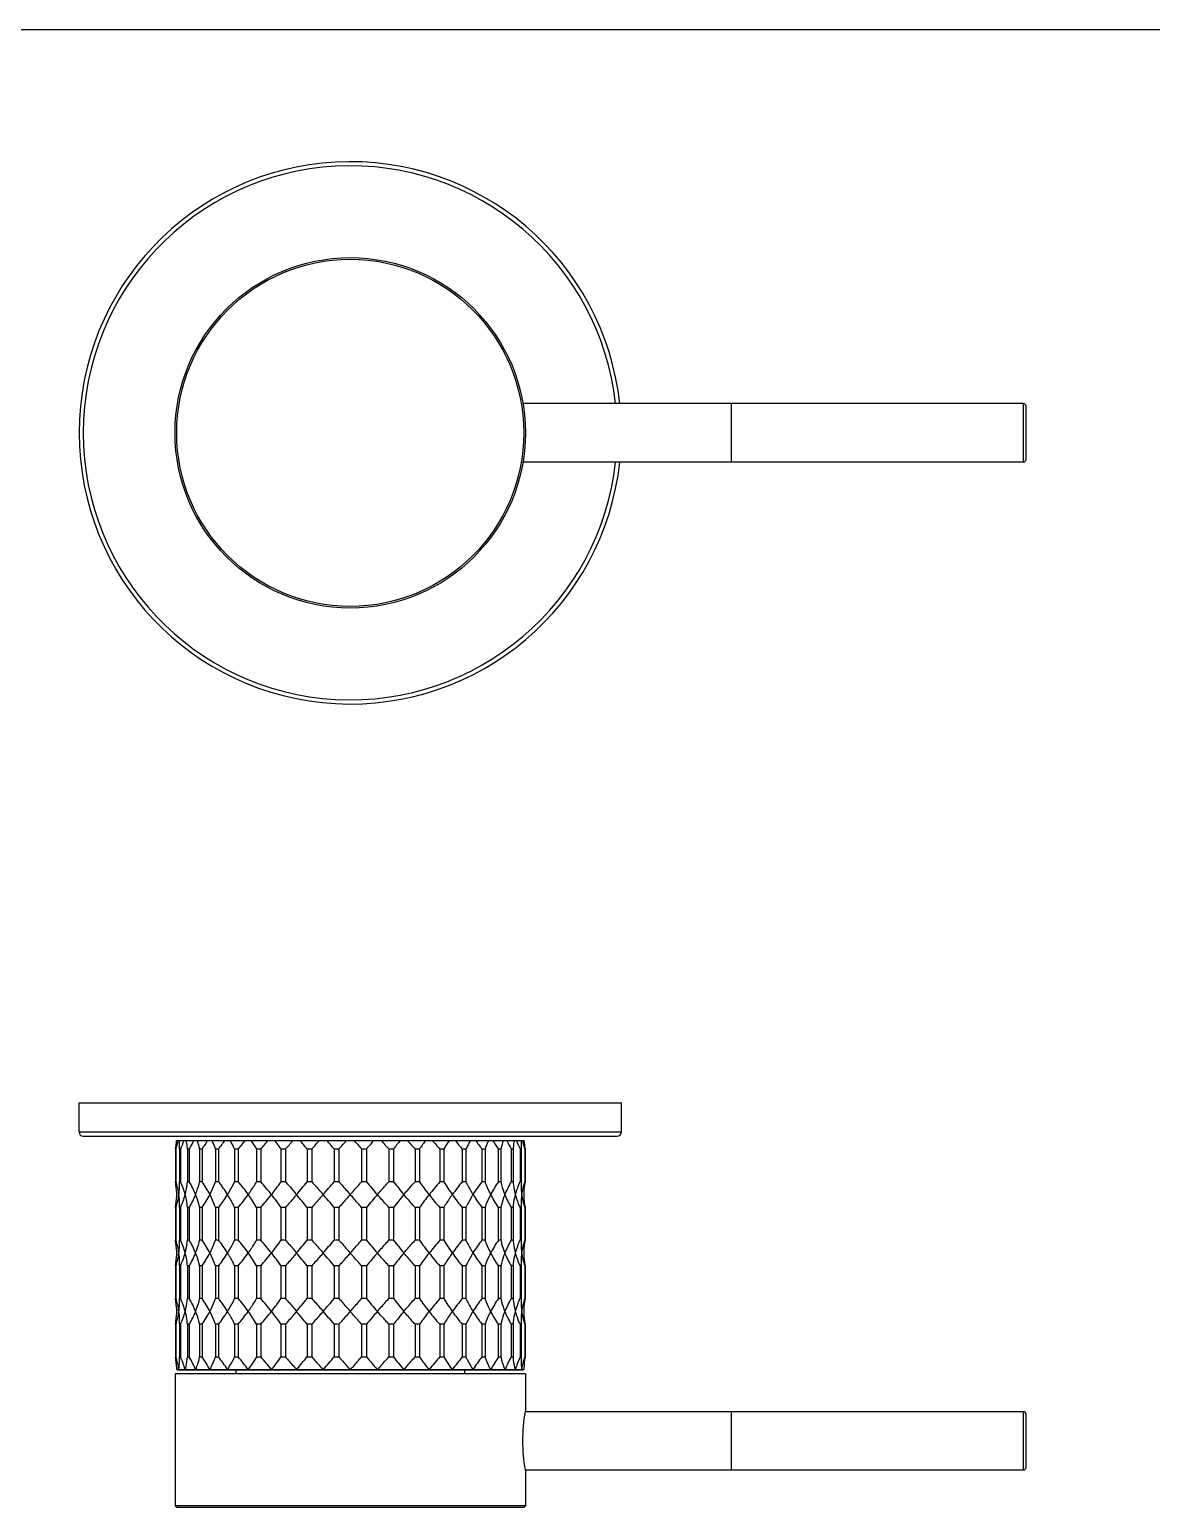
# Model space of a CAD drawing. Header units: millimetres. Extents: x 0 to 594, y 0 to 420.
# Drawn here: x 245.4 to 379.8, y 242.9 to 420 of the extents above; entities that cross this region are included whole.
import ezdxf

# ---------------------------------------------------------------- set-up
doc = ezdxf.new("R2010")
doc.units = ezdxf.units.MM
doc.header["$LTSCALE"] = 32.67
doc.layers.get('0').update_dxf_attribs({"linetype": 'CONTINUOUS'})
doc.layers.add('00_COMPONENTI', color=7, linetype='CONTINUOUS')

msp = doc.modelspace()

# ---------------------------------------------------------------- linework, layer by layer
at = {"color": 7, "linetype": 'Continuous'}
msp.add_line((0, 420), (594, 420), dxfattribs=at)
at = {"layer": '00_COMPONENTI', "color": 7, "linetype": 'Continuous'}
for p, q in [((364.49, 375.16), (304.5, 375.16)), ((364.79, 368.46), (364.79, 374.86)), ((364.49, 368.16), (304.5, 368.16)), ((251.29, 287.86), (251.29, 291.36)), ((251.29, 291.36), (316.29, 291.36)), ((316.29, 287.86), (316.29, 291.36)), ((251.79, 287.36), (315.79, 287.36)), ((262.84, 285.82), (262.84, 281.89)), ((262.88, 285.82), (262.84, 285.82)), ((262.88, 285.82), (262.88, 281.89)), ((262.98, 286.86), (304.61, 286.86)), ((263.31, 285.82), (263.31, 281.89)), ((263.44, 285.82), (263.31, 285.82)), ((263.44, 285.82), (263.44, 281.89)), ((264.28, 285.82), (264.28, 281.89)), ((264.5, 285.82), (264.28, 285.82)), ((264.5, 285.82), (264.5, 281.89)), ((265.74, 285.82), (265.74, 281.89)), ((266.04, 285.82), (265.74, 285.82)), ((266.04, 285.82), (266.04, 281.89)), ((267.64, 285.82), (267.64, 281.89)), ((268.01, 285.82), (267.64, 285.82)), ((268.01, 285.82), (268.01, 281.89)), ((269.93, 285.82), (269.93, 281.89)), ((270.37, 285.82), (269.93, 285.82)), ((270.37, 285.82), (270.37, 281.89)), ((272.57, 285.82), (272.57, 281.89)), ((273.07, 285.82), (272.57, 285.82)), ((273.07, 285.82), (273.07, 281.89)), ((275.49, 285.82), (275.49, 281.89)), ((276.02, 285.82), (275.49, 285.82)), ((276.02, 285.82), (276.02, 281.89)), ((278.61, 285.82), (278.61, 281.89)), ((279.17, 285.82), (278.61, 285.82)), ((279.17, 285.82), (279.17, 281.89)), ((281.86, 285.82), (281.86, 281.89)), ((282.43, 285.82), (281.86, 285.82)), ((282.43, 285.82), (282.43, 281.89)), ((285.73, 285.82), (285.15, 285.82)), ((285.15, 285.82), (285.15, 281.89)), ((285.73, 285.82), (285.73, 281.89)), ((288.98, 285.82), (288.41, 285.82)), ((288.41, 285.82), (288.41, 281.89)), ((288.98, 285.82), (288.98, 281.89)), ((292.09, 285.82), (291.56, 285.82)), ((291.56, 285.82), (291.56, 281.89)), ((292.09, 285.82), (292.09, 281.89)), ((295.01, 285.82), (294.52, 285.82)), ((294.52, 285.82), (294.52, 281.89)), ((295.01, 285.82), (295.01, 281.89)), ((297.65, 285.82), (297.21, 285.82)), ((297.21, 285.82), (297.21, 281.89)), ((297.65, 285.82), (297.65, 281.89)), ((299.95, 285.82), (299.57, 285.82)), ((299.57, 285.82), (299.57, 281.89)), ((299.95, 285.82), (299.95, 281.89)), ((301.85, 285.82), (301.54, 285.82)), ((301.54, 285.82), (301.54, 281.89)), ((301.85, 285.82), (301.85, 281.89)), ((303.3, 285.82), (303.08, 285.82)), ((303.08, 285.82), (303.08, 281.89)), ((303.3, 285.82), (303.3, 281.89)), ((304.28, 285.82), (304.14, 285.82)), ((304.14, 285.82), (304.14, 281.89)), ((304.28, 285.82), (304.28, 281.89)), ((304.75, 285.82), (304.7, 285.82)), ((304.7, 285.82), (304.7, 281.89)), ((304.75, 285.82), (304.75, 281.89)), ((262.88, 281.89), (262.84, 281.89)), ((263.44, 281.89), (263.31, 281.89)), ((264.5, 281.89), (264.28, 281.89)), ((266.04, 281.89), (265.74, 281.89)), ((268.01, 281.89), (267.64, 281.89)), ((270.37, 281.89), (269.93, 281.89)), ((273.07, 281.89), (272.57, 281.89)), ((276.02, 281.89), (275.49, 281.89)), ((279.17, 281.89), (278.61, 281.89)), ((282.43, 281.89), (281.86, 281.89)), ((285.73, 281.89), (285.15, 281.89)), ((288.98, 281.89), (288.41, 281.89)), ((292.09, 281.89), (291.56, 281.89)), ((295.01, 281.89), (294.52, 281.89)), ((297.65, 281.89), (297.21, 281.89)), ((299.95, 281.89), (299.57, 281.89)), ((301.85, 281.89), (301.54, 281.89)), ((303.3, 281.89), (303.08, 281.89)), ((304.28, 281.89), (304.14, 281.89)), ((304.75, 281.89), (304.7, 281.89)), ((262.84, 278.82), (262.84, 274.89)), ((262.88, 278.82), (262.84, 278.82)), ((262.88, 278.82), (262.88, 274.89)), ((263.31, 278.82), (263.31, 274.89)), ((263.44, 278.82), (263.31, 278.82)), ((263.44, 278.82), (263.44, 274.89)), ((264.28, 278.82), (264.28, 274.89)), ((264.5, 278.82), (264.28, 278.82)), ((264.5, 278.82), (264.5, 274.89)), ((265.74, 278.82), (265.74, 274.89)), ((266.04, 278.82), (265.74, 278.82)), ((266.04, 278.82), (266.04, 274.89)), ((267.64, 278.82), (267.64, 274.89)), ((268.01, 278.82), (267.64, 278.82)), ((268.01, 278.82), (268.01, 274.89)), ((269.93, 278.82), (269.93, 274.89)), ((270.37, 278.82), (269.93, 278.82)), ((270.37, 278.82), (270.37, 274.89)), ((273.07, 278.82), (272.57, 278.82)), ((272.57, 278.82), (272.57, 274.89)), ((273.07, 278.82), (273.07, 274.89)), ((276.02, 278.82), (275.49, 278.82)), ((275.49, 278.82), (275.49, 274.89)), ((276.02, 278.82), (276.02, 274.89)), ((279.17, 278.82), (278.61, 278.82)), ((278.61, 278.82), (278.61, 274.89)), ((279.17, 278.82), (279.17, 274.89)), ((282.43, 278.82), (281.86, 278.82)), ((281.86, 278.82), (281.86, 274.89)), ((282.43, 278.82), (282.43, 274.89)), ((285.73, 278.82), (285.15, 278.82)), ((285.15, 278.82), (285.15, 274.89)), ((285.73, 278.82), (285.73, 274.89)), ((288.98, 278.82), (288.41, 278.82)), ((288.41, 278.82), (288.41, 274.89)), ((288.98, 278.82), (288.98, 274.89)), ((292.09, 278.82), (291.56, 278.82)), ((291.56, 278.82), (291.56, 274.89)), ((292.09, 278.82), (292.09, 274.89)), ((295.01, 278.82), (294.52, 278.82)), ((294.52, 278.82), (294.52, 274.89)), ((295.01, 278.82), (295.01, 274.89)), ((297.65, 278.82), (297.21, 278.82)), ((297.21, 278.82), (297.21, 274.89)), ((297.65, 278.82), (297.65, 274.89)), ((299.95, 278.82), (299.57, 278.82)), ((299.57, 278.82), (299.57, 274.89)), ((299.95, 278.82), (299.95, 274.89)), ((301.85, 278.82), (301.54, 278.82)), ((301.54, 278.82), (301.54, 274.89)), ((301.85, 278.82), (301.85, 274.89)), ((303.3, 278.82), (303.08, 278.82)), ((303.08, 278.82), (303.08, 274.89)), ((303.3, 278.82), (303.3, 274.89)), ((304.28, 278.82), (304.14, 278.82)), ((304.14, 278.82), (304.14, 274.89)), ((304.28, 278.82), (304.28, 274.89)), ((304.75, 278.82), (304.7, 278.82)), ((304.7, 278.82), (304.7, 274.89)), ((304.75, 278.82), (304.75, 274.89)), ((262.88, 274.89), (262.84, 274.89)), ((263.44, 274.89), (263.31, 274.89)), ((264.5, 274.89), (264.28, 274.89)), ((266.04, 274.89), (265.74, 274.89)), ((268.01, 274.89), (267.64, 274.89)), ((270.37, 274.89), (269.93, 274.89)), ((273.07, 274.89), (272.57, 274.89)), ((276.02, 274.89), (275.49, 274.89)), ((279.17, 274.89), (278.61, 274.89)), ((282.43, 274.89), (281.86, 274.89)), ((285.73, 274.89), (285.15, 274.89)), ((288.98, 274.89), (288.41, 274.89)), ((292.09, 274.89), (291.56, 274.89)), ((295.01, 274.89), (294.52, 274.89)), ((297.65, 274.89), (297.21, 274.89)), ((299.95, 274.89), (299.57, 274.89)), ((301.85, 274.89), (301.54, 274.89)), ((303.3, 274.89), (303.08, 274.89)), ((304.28, 274.89), (304.14, 274.89)), ((304.75, 274.89), (304.7, 274.89)), ((262.84, 271.82), (262.84, 267.89)), ((262.88, 271.82), (262.84, 271.82)), ((262.88, 271.82), (262.88, 267.89)), ((263.31, 271.82), (263.31, 267.89)), ((263.44, 271.82), (263.31, 271.82)), ((263.44, 271.82), (263.44, 267.89)), ((264.28, 271.82), (264.28, 267.89)), ((264.5, 271.82), (264.28, 271.82)), ((264.5, 271.82), (264.5, 267.89)), ((265.74, 271.82), (265.74, 267.89)), ((266.04, 271.82), (265.74, 271.82)), ((266.04, 271.82), (266.04, 267.89)), ((267.64, 271.82), (267.64, 267.89)), ((268.01, 271.82), (267.64, 271.82)), ((268.01, 271.82), (268.01, 267.89)), ((269.93, 271.82), (269.93, 267.89)), ((270.37, 271.82), (269.93, 271.82)), ((270.37, 271.82), (270.37, 267.89)), ((273.07, 271.82), (272.57, 271.82)), ((272.57, 271.82), (272.57, 267.89)), ((273.07, 271.82), (273.07, 267.89)), ((276.02, 271.82), (275.49, 271.82)), ((275.49, 271.82), (275.49, 267.89)), ((276.02, 271.82), (276.02, 267.89)), ((279.17, 271.82), (278.61, 271.82)), ((278.61, 271.82), (278.61, 267.89)), ((279.17, 271.82), (279.17, 267.89)), ((282.43, 271.82), (281.86, 271.82)), ((281.86, 271.82), (281.86, 267.89)), ((282.43, 271.82), (282.43, 267.89)), ((285.73, 271.82), (285.15, 271.82)), ((285.15, 271.82), (285.15, 267.89)), ((285.73, 271.82), (285.73, 267.89)), ((288.98, 271.82), (288.41, 271.82)), ((288.41, 271.82), (288.41, 267.89)), ((288.98, 271.82), (288.98, 267.89)), ((292.09, 271.82), (291.56, 271.82)), ((291.56, 271.82), (291.56, 267.89)), ((292.09, 271.82), (292.09, 267.89)), ((295.01, 271.82), (294.52, 271.82)), ((294.52, 271.82), (294.52, 267.89)), ((295.01, 271.82), (295.01, 267.89)), ((297.65, 271.82), (297.21, 271.82)), ((297.21, 271.82), (297.21, 267.89)), ((297.65, 271.82), (297.65, 267.89)), ((299.95, 271.82), (299.57, 271.82)), ((299.57, 271.82), (299.57, 267.89)), ((299.95, 271.82), (299.95, 267.89)), ((301.85, 271.82), (301.54, 271.82)), ((301.54, 271.82), (301.54, 267.89)), ((301.85, 271.82), (301.85, 267.89)), ((303.3, 271.82), (303.08, 271.82)), ((303.08, 271.82), (303.08, 267.89)), ((303.3, 271.82), (303.3, 267.89)), ((304.28, 271.82), (304.14, 271.82)), ((304.14, 271.82), (304.14, 267.89)), ((304.28, 271.82), (304.28, 267.89)), ((304.75, 271.82), (304.7, 271.82)), ((304.7, 271.82), (304.7, 267.89)), ((304.75, 271.82), (304.75, 267.89)), ((262.88, 267.89), (262.84, 267.89)), ((263.44, 267.89), (263.31, 267.89)), ((264.5, 267.89), (264.28, 267.89)), ((266.04, 267.89), (265.74, 267.89)), ((268.01, 267.89), (267.64, 267.89)), ((270.37, 267.89), (269.93, 267.89)), ((273.07, 267.89), (272.57, 267.89)), ((276.02, 267.89), (275.49, 267.89)), ((279.17, 267.89), (278.61, 267.89)), ((282.43, 267.89), (281.86, 267.89)), ((285.73, 267.89), (285.15, 267.89)), ((288.98, 267.89), (288.41, 267.89)), ((292.09, 267.89), (291.56, 267.89)), ((295.01, 267.89), (294.52, 267.89)), ((297.65, 267.89), (297.21, 267.89)), ((299.95, 267.89), (299.57, 267.89)), ((301.85, 267.89), (301.54, 267.89)), ((303.3, 267.89), (303.08, 267.89)), ((304.28, 267.89), (304.14, 267.89)), ((304.75, 267.89), (304.7, 267.89)), ((262.88, 264.82), (262.84, 264.82)), ((262.84, 264.82), (262.84, 260.89)), ((262.88, 264.82), (262.88, 260.89)), ((263.44, 264.82), (263.31, 264.82)), ((263.31, 264.82), (263.31, 260.89)), ((263.44, 264.82), (263.44, 260.89)), ((264.5, 264.82), (264.28, 264.82)), ((264.28, 264.82), (264.28, 260.89)), ((264.5, 264.82), (264.5, 260.89)), ((266.04, 264.82), (265.74, 264.82)), ((265.74, 264.82), (265.74, 260.89)), ((266.04, 264.82), (266.04, 260.89)), ((268.01, 264.82), (267.64, 264.82)), ((267.64, 264.82), (267.64, 260.89)), ((268.01, 264.82), (268.01, 260.89)), ((270.37, 264.82), (269.93, 264.82)), ((269.93, 264.82), (269.93, 260.89)), ((270.37, 264.82), (270.37, 260.89)), ((273.07, 264.82), (272.57, 264.82)), ((272.57, 264.82), (272.57, 260.89)), ((273.07, 264.82), (273.07, 260.89)), ((276.02, 264.82), (275.49, 264.82)), ((275.49, 264.82), (275.49, 260.89)), ((276.02, 264.82), (276.02, 260.89)), ((279.17, 264.82), (278.61, 264.82)), ((278.61, 264.82), (278.61, 260.89)), ((279.17, 264.82), (279.17, 260.89)), ((282.43, 264.82), (281.86, 264.82)), ((281.86, 264.82), (281.86, 260.89)), ((282.43, 264.82), (282.43, 260.89)), ((285.73, 264.82), (285.15, 264.82)), ((285.15, 264.82), (285.15, 260.89)), ((285.73, 264.82), (285.73, 260.89)), ((288.98, 264.82), (288.41, 264.82)), ((288.41, 264.82), (288.41, 260.89)), ((288.98, 264.82), (288.98, 260.89)), ((292.09, 264.82), (291.56, 264.82)), ((291.56, 264.82), (291.56, 260.89)), ((292.09, 264.82), (292.09, 260.89)), ((295.01, 264.82), (294.52, 264.82)), ((294.52, 264.82), (294.52, 260.89)), ((295.01, 264.82), (295.01, 260.89)), ((297.65, 264.82), (297.21, 264.82)), ((297.21, 264.82), (297.21, 260.89)), ((297.65, 264.82), (297.65, 260.89)), ((299.95, 264.82), (299.57, 264.82)), ((299.57, 264.82), (299.57, 260.89)), ((299.95, 264.82), (299.95, 260.89)), ((301.85, 264.82), (301.54, 264.82)), ((301.54, 264.82), (301.54, 260.89)), ((301.85, 264.82), (301.85, 260.89)), ((303.3, 264.82), (303.08, 264.82)), ((303.08, 264.82), (303.08, 260.89)), ((303.3, 264.82), (303.3, 260.89)), ((304.28, 264.82), (304.14, 264.82)), ((304.14, 264.82), (304.14, 260.89)), ((304.28, 264.82), (304.28, 260.89)), ((304.75, 264.82), (304.7, 264.82)), ((304.7, 264.82), (304.7, 260.89)), ((304.75, 264.82), (304.75, 260.89)), ((262.84, 260.89), (262.88, 260.89)), ((263.31, 260.89), (263.44, 260.89)), ((264.28, 260.89), (264.5, 260.89)), ((265.74, 260.89), (266.04, 260.89)), ((267.64, 260.89), (268.01, 260.89)), ((269.93, 260.89), (270.37, 260.89)), ((272.57, 260.89), (273.07, 260.89)), ((275.49, 260.89), (276.02, 260.89)), ((278.61, 260.89), (279.17, 260.89)), ((281.86, 260.89), (282.43, 260.89)), ((285.15, 260.89), (285.73, 260.89)), ((288.41, 260.89), (288.98, 260.89)), ((291.56, 260.89), (292.09, 260.89)), ((294.52, 260.89), (295.01, 260.89)), ((297.21, 260.89), (297.65, 260.89)), ((299.57, 260.89), (299.95, 260.89)), ((301.54, 260.89), (301.85, 260.89)), ((303.08, 260.89), (303.3, 260.89)), ((304.14, 260.89), (304.28, 260.89)), ((304.7, 260.89), (304.75, 260.89)), ((304.79, 258.86), (262.79, 258.86)), ((262.79, 258.86), (262.79, 243.06)), ((262.99, 259.39), (263.24, 259.39)), ((263.14, 259.36), (304.45, 259.36)), ((263.25, 259.39), (264, 259.39)), ((264.02, 259.39), (265.24, 259.39)), ((265.27, 259.39), (266.95, 259.39)), ((266.98, 259.39), (269.06, 259.39)), ((269.11, 259.39), (271.54, 259.39)), ((270.09, 259.36), (270.09, 258.86)), ((271.59, 259.39), (274.32, 259.39)), ((274.38, 259.39), (277.33, 259.39)), ((277.4, 259.39), (280.51, 259.39)), ((280.57, 259.39), (283.76, 259.39)), ((283.82, 259.39), (287.01, 259.39)), ((287.08, 259.39), (290.19, 259.39)), ((290.25, 259.39), (293.21, 259.39)), ((293.26, 259.39), (295.99, 259.39)), ((296.04, 259.39), (298.48, 259.39)), ((297.49, 259.36), (297.49, 258.86)), ((298.52, 259.39), (300.6, 259.39)), ((300.64, 259.39), (302.31, 259.39)), ((302.34, 259.39), (303.56, 259.39)), ((303.58, 259.39), (304.33, 259.39)), ((304.34, 259.39), (304.59, 259.39)), ((304.79, 258.86), (304.79, 254.41)), ((304.78, 254.36), (304.79, 254.41)), ((304.78, 254.36), (364.49, 254.36)), ((364.79, 247.66), (364.79, 254.06)), ((304.78, 247.36), (364.49, 247.36)), ((304.79, 247.31), (304.78, 247.36)), ((304.79, 247.31), (304.79, 243.06)), ((304.79, 243.06), (262.79, 243.06)), ((262.99, 242.86), (262.79, 243.06)), ((304.59, 242.86), (262.99, 242.86)), ((304.59, 242.86), (304.79, 243.06))]:
    msp.add_line(p, q, dxfattribs=at)
at = {"layer": '00_COMPONENTI', "color": 9, "linetype": 'Continuous'}
for p, q in [((329.49, 368.16), (329.49, 375.16)), ((364.49, 368.16), (364.49, 375.16)), ((251.29, 287.86), (316.29, 287.86)), ((329.49, 247.36), (329.49, 254.36)), ((364.49, 247.36), (364.49, 254.36))]:
    msp.add_line(p, q, dxfattribs=at)
at = {"layer": '00_COMPONENTI', "color": 7, "linetype": 'Continuous'}
for radius in [21, 20.8]:
    msp.add_circle((283.79, 371.66), radius, dxfattribs=at)
for centre, radius, start, end in [((283.79, 371.66), 32.5, 6.1825, 353.8175), ((364.49, 374.86), 0.3, 0, 90), ((364.49, 368.46), 0.3, 270, 360), ((251.79, 287.86), 0.5, 180, 270), ((315.79, 287.86), 0.5, 270, 360), ((255.49, 287.34), 7.5, 348.3194, 356.3175), ((255.19, 288.47), 8.14, 341.0075, 348.5732), ((255.7, 286.29), 7.62, 0.0096, 4.2482), ((256.07, 286.29), 7.25, 356.277, 0.0172), ((254.97, 289.83), 9.38, 334.6766, 341.5055), ((254.75, 291.58), 11.33, 329.4506, 335.3682), ((254.42, 293.87), 14.14, 325.3018, 330.2674), ((253.74, 296.92), 18.08, 322.1407, 326.1912), ((255.62, 278.88), 15.91, 25.8713, 30.0993), ((252.26, 301.1), 23.7, 319.8661, 323.0689), ((253.09, 274.12), 22.73, 30.9803, 34.0794), ((249.01, 307.19), 32.18, 318.3912, 320.814), ((246.63, 265.59), 35.25, 35.0321, 37.1162), ((241.46, 317.33), 46.77, 317.6546, 319.3495), ((228.08, 246.19), 64.21, 38.1129, 39.2977), ((221.91, 338.1), 77.54, 317.608, 318.6364), ((125.6, 153.22), 204.94, 40.3184, 40.6995), ((84.28, 462.39), 265.41, 318.2979, 318.5969), ((451.29, 434.01), 222.62, 221.3744, 221.7308), ((425.86, 166.99), 183.73, 139.2785, 139.7036), ((345.68, 338.1), 77.54, 221.3636, 222.392), ((338.64, 246.88), 63.11, 140.692, 141.8975), ((324.93, 316.27), 45.18, 220.6205, 222.3753), ((321.14, 265.45), 35.48, 142.8906, 144.9611), ((318.08, 306.76), 31.52, 219.1607, 221.6342), ((314.86, 273.89), 23.16, 145.9498, 148.9905), ((315.12, 300.93), 23.44, 216.9131, 220.1519), ((313.79, 296.87), 18.01, 213.8, 217.8681), ((313.17, 293.87), 14.14, 209.733, 214.6979), ((312.86, 291.59), 11.35, 204.6379, 210.5432), ((312.63, 289.84), 9.39, 198.498, 205.3198), ((311.95, 286.29), 7.68, 175.7693, 179.973), ((311.51, 286.29), 7.25, 179.9828, 183.723), ((312.37, 288.46), 8.11, 191.4151, 199.0042), ((312.09, 287.34), 7.5, 183.6825, 191.6806), ((255.48, 280.37), 7.51, 1.2292, 11.6881), ((255.2, 279.25), 8.13, 7.8493, 18.9993), ((256.07, 281.42), 7.25, 359.9827, 3.723), ((254.98, 277.89), 9.36, 15.2808, 25.3239), ((254.77, 276.15), 11.3, 21.8571, 30.5487), ((254.44, 273.86), 14.11, 27.4108, 34.6997), ((253.76, 270.81), 18.06, 31.9192, 37.8643), ((252.26, 266.62), 23.7, 35.4409, 40.1423), ((248.97, 260.48), 32.24, 38.0633, 41.6199), ((246.42, 302.28), 35.51, 321.873, 324.9604), ((230.75, 319.39), 60.8, 320.0589, 321.9219), ((163.24, 382.33), 155.43, 318.9986, 319.7447), ((422.57, 397.97), 179.45, 220.3052, 220.9515), ((338.31, 320.58), 62.69, 218.1062, 219.913), ((321.08, 302.22), 35.41, 215.0351, 218.1315), ((319.3, 259.91), 33.12, 138.4277, 141.889), ((314.87, 293.83), 23.17, 210.996, 215.541), ((315.56, 266.43), 23.99, 139.8868, 144.5301), ((313.86, 270.79), 18.1, 142.1419, 148.0746), ((313.09, 273.9), 14.04, 145.2837, 152.6059), ((312.74, 276.19), 11.22, 149.4199, 158.1742), ((312.55, 277.91), 9.31, 154.6492, 164.7461), ((311.51, 281.42), 7.25, 176.277, 180.0173), ((312.4, 279.25), 8.14, 161.0068, 172.1447), ((312.1, 280.37), 7.51, 168.3119, 178.7708), ((255.48, 280.34), 7.51, 348.3119, 358.7708), ((255.19, 281.47), 8.14, 341.0068, 352.1447), ((255.26, 280.36), 7.73, 358.6942, 1.3058), ((255.58, 279.29), 7.75, 0.0295, 7.919), ((255.03, 282.81), 9.31, 334.6492, 344.7461), ((254.85, 284.53), 11.22, 329.4199, 338.1742), ((254.5, 286.82), 14.04, 325.2837, 332.6059), ((253.73, 289.93), 18.1, 322.1419, 328.0746), ((252.02, 294.28), 23.99, 319.8868, 324.5301), ((252.71, 266.89), 23.17, 30.996, 35.541), ((248.29, 300.8), 33.12, 318.4277, 321.889), ((246.5, 258.5), 35.41, 35.0351, 38.1315), ((229.28, 240.13), 62.69, 38.1062, 39.913), ((145.01, 162.75), 179.45, 40.3052, 40.9515), ((404.35, 178.38), 155.43, 138.9986, 139.7447), ((336.84, 241.32), 60.8, 140.0589, 141.9219), ((321.17, 258.43), 35.51, 141.873, 144.9604), ((318.62, 300.23), 32.24, 218.0633, 221.6199), ((315.32, 294.1), 23.7, 215.4409, 220.1423), ((313.83, 289.91), 18.06, 211.9192, 217.8643), ((313.14, 286.85), 14.11, 207.4108, 214.6997), ((312.81, 284.56), 11.3, 201.8571, 210.5487), ((312.6, 282.82), 9.36, 195.2808, 205.3239), ((312.01, 281.42), 7.75, 180.0295, 187.919), ((312.39, 281.47), 8.13, 187.8493, 198.9993), ((312.32, 280.36), 7.73, 178.6942, 181.3058), ((312.1, 280.34), 7.51, 181.2292, 191.6881), ((256.07, 279.29), 7.25, 356.277, 0.0173), ((311.51, 279.29), 7.25, 179.9827, 183.723), ((255.48, 273.37), 7.51, 1.2292, 11.6881), ((255.2, 272.25), 8.13, 7.8493, 18.9993), ((256.07, 274.42), 7.25, 359.9827, 3.723), ((254.98, 270.89), 9.36, 15.2808, 25.3239), ((254.77, 269.15), 11.3, 21.8571, 30.5487), ((254.44, 266.86), 14.11, 27.4108, 34.6997), ((253.76, 263.81), 18.06, 31.9192, 37.8643), ((252.26, 259.62), 23.7, 35.4409, 40.1423), ((248.97, 253.48), 32.24, 38.0633, 41.6199), ((246.42, 295.28), 35.51, 321.873, 324.9604), ((230.75, 312.39), 60.8, 320.0589, 321.9219), ((163.24, 375.33), 155.43, 318.9986, 319.7447), ((422.57, 390.97), 179.45, 220.3052, 220.9515), ((338.31, 313.58), 62.69, 218.1062, 219.913), ((321.08, 295.22), 35.41, 215.0351, 218.1315), ((319.3, 252.91), 33.12, 138.4277, 141.889), ((314.87, 286.83), 23.17, 210.996, 215.541), ((315.56, 259.43), 23.99, 139.8868, 144.5301), ((313.86, 263.79), 18.1, 142.1419, 148.0746), ((313.09, 266.9), 14.04, 145.2837, 152.6059), ((312.74, 269.19), 11.22, 149.4199, 158.1742), ((312.55, 270.91), 9.31, 154.6492, 164.7461), ((311.51, 274.42), 7.25, 176.277, 180.0173), ((312.4, 272.25), 8.14, 161.0068, 172.1447), ((312.1, 273.37), 7.51, 168.3119, 178.7708), ((255.48, 273.34), 7.51, 348.3119, 358.7708), ((255.19, 274.47), 8.14, 341.0068, 352.1447), ((255.26, 273.36), 7.73, 358.6942, 1.3058), ((255.58, 272.29), 7.75, 0.0295, 7.919), ((255.03, 275.81), 9.31, 334.6492, 344.7461), ((254.85, 277.53), 11.22, 329.4199, 338.1742), ((254.5, 279.82), 14.04, 325.2837, 332.6059), ((253.73, 282.93), 18.1, 322.1419, 328.0746), ((252.02, 287.28), 23.99, 319.8868, 324.5301), ((252.71, 259.89), 23.17, 30.996, 35.541), ((248.29, 293.8), 33.12, 318.4277, 321.889), ((246.5, 251.5), 35.41, 35.0351, 38.1315), ((229.28, 233.13), 62.69, 38.1062, 39.913), ((145.01, 155.75), 179.45, 40.3052, 40.9515), ((404.35, 171.38), 155.43, 138.9986, 139.7447), ((336.84, 234.32), 60.8, 140.0589, 141.9219), ((321.17, 251.43), 35.51, 141.873, 144.9604), ((318.62, 293.23), 32.24, 218.0633, 221.6199), ((315.32, 287.1), 23.7, 215.4409, 220.1423), ((313.83, 282.91), 18.06, 211.9192, 217.8643), ((313.14, 279.85), 14.11, 207.4108, 214.6997), ((312.81, 277.56), 11.3, 201.8571, 210.5487), ((312.6, 275.82), 9.36, 195.2808, 205.3239), ((312.01, 274.42), 7.75, 180.0295, 187.919), ((312.39, 274.47), 8.13, 187.8493, 198.9993), ((312.32, 273.36), 7.73, 178.6942, 181.3058), ((312.1, 273.34), 7.51, 181.2292, 191.6881), ((256.07, 272.29), 7.25, 356.277, 0.0173), ((311.51, 272.29), 7.25, 179.9827, 183.723), ((255.48, 266.37), 7.51, 1.2292, 11.6881), ((255.2, 265.25), 8.13, 7.8493, 18.9993), ((256.07, 267.42), 7.25, 359.9827, 3.723), ((254.98, 263.89), 9.36, 15.2808, 25.3239), ((254.77, 262.15), 11.3, 21.8571, 30.5487), ((254.44, 259.86), 14.11, 27.4108, 34.6997), ((253.76, 256.81), 18.06, 31.9192, 37.8643), ((252.26, 252.62), 23.7, 35.4409, 40.1423), ((248.97, 246.48), 32.24, 38.0633, 41.6199), ((246.42, 288.28), 35.51, 321.873, 324.9604), ((230.75, 305.39), 60.8, 320.0589, 321.9219), ((163.24, 368.33), 155.43, 318.9986, 319.7447), ((422.57, 383.97), 179.45, 220.3052, 220.9515), ((338.31, 306.58), 62.69, 218.1062, 219.913), ((321.08, 288.22), 35.41, 215.0351, 218.1315), ((319.3, 245.91), 33.12, 138.4277, 141.889), ((314.87, 279.83), 23.17, 210.996, 215.541), ((315.56, 252.43), 23.99, 139.8868, 144.5301), ((313.86, 256.79), 18.1, 142.1419, 148.0746), ((313.09, 259.9), 14.04, 145.2837, 152.6059), ((312.74, 262.19), 11.22, 149.4199, 158.1742), ((312.55, 263.91), 9.31, 154.6492, 164.7461), ((311.51, 267.42), 7.25, 176.277, 180.0173), ((312.4, 265.25), 8.14, 161.0068, 172.1447), ((312.1, 266.37), 7.51, 168.3119, 178.7708), ((255.48, 266.34), 7.51, 348.3119, 358.7708), ((255.19, 267.47), 8.14, 341.0068, 352.1447), ((255.26, 266.36), 7.73, 358.6942, 1.3058), ((255.58, 265.29), 7.75, 0.0295, 7.919), ((255.03, 268.81), 9.31, 334.6492, 344.7461), ((254.85, 270.53), 11.22, 329.4199, 338.1742), ((254.5, 272.82), 14.04, 325.2837, 332.6059), ((253.73, 275.93), 18.1, 322.1419, 328.0746), ((252.02, 280.28), 23.99, 319.8868, 324.5301), ((252.71, 252.89), 23.17, 30.996, 35.541), ((248.29, 286.8), 33.12, 318.4277, 321.889), ((246.5, 244.5), 35.41, 35.0351, 38.1315), ((229.28, 226.13), 62.69, 38.1062, 39.913), ((145.01, 148.75), 179.45, 40.3052, 40.9515), ((404.35, 164.38), 155.43, 138.9986, 139.7447), ((336.84, 227.32), 60.8, 140.0589, 141.9219), ((321.17, 244.43), 35.51, 141.873, 144.9604), ((318.62, 286.23), 32.24, 218.0633, 221.6199), ((315.32, 280.1), 23.7, 215.4409, 220.1423), ((313.83, 275.91), 18.06, 211.9192, 217.8643), ((313.14, 272.85), 14.11, 207.4108, 214.6997), ((312.81, 270.56), 11.3, 201.8571, 210.5487), ((312.6, 268.82), 9.36, 195.2808, 205.3239), ((312.01, 267.42), 7.75, 180.0295, 187.919), ((312.39, 267.47), 8.13, 187.8493, 198.9993), ((312.32, 266.36), 7.73, 178.6942, 181.3058), ((312.1, 266.34), 7.51, 181.2292, 191.6881), ((256.07, 265.29), 7.25, 356.277, 0.0173), ((311.51, 265.29), 7.25, 179.9827, 183.723), ((255.49, 259.37), 7.5, 1.4729, 11.6895), ((255.2, 258.25), 8.13, 8.1117, 18.9995), ((255.48, 260.43), 7.84, 352.3981, 359.924), ((256.07, 260.42), 7.25, 359.9828, 3.7229), ((254.98, 256.89), 9.36, 15.5179, 25.3233), ((254.77, 255.15), 11.3, 22.062, 30.5481), ((254.44, 252.86), 14.11, 27.5815, 34.6994), ((253.76, 249.81), 18.06, 32.0569, 37.8645), ((252.27, 245.63), 23.68, 35.5481, 40.143), ((252.33, 273.08), 23.63, 324.6131, 328.9588), ((249.01, 239.52), 32.19, 38.1425, 41.6211), ((246.41, 281.29), 35.52, 321.9491, 324.9601), ((230.6, 298.51), 60.98, 320.1073, 321.9196), ((161.85, 362.52), 157.25, 319.0214, 319.7411), ((423.86, 378.07), 181.14, 220.3064, 220.9312), ((338.4, 299.66), 62.82, 218.1068, 219.8663), ((321.08, 281.22), 35.4, 215.035, 218.0559), ((319.25, 238.96), 33.06, 138.4249, 141.8116), ((314.85, 272.81), 23.14, 210.9948, 215.4333), ((315.55, 245.44), 23.98, 139.8854, 144.4235), ((313.86, 249.79), 18.1, 142.1423, 147.9363), ((313.1, 252.89), 14.05, 145.2859, 152.4332), ((312.75, 255.18), 11.23, 149.4233, 157.9666), ((312.56, 256.91), 9.31, 154.6524, 164.5063), ((311.51, 260.42), 7.25, 176.2771, 180.0172), ((312, 260.42), 7.74, 180.0277, 187.6502), ((312.4, 258.25), 8.14, 161.0076, 171.8811), ((312.1, 259.37), 7.5, 168.3105, 178.5271), ((255.26, 259.36), 7.73, 0.2732, 1.5476), ((263.14, 259.66), 0.3, 241.3081, 270), ((263.25, 259.6), 0.208, 268.5981, 271.4019), ((264.01, 260.21), 0.812, 269.2908, 270.7092), ((265.26, 261.15), 1.75, 269.5173, 270.4827), ((266.96, 262.33), 2.94, 269.6272, 270.3728), ((269.08, 263.64), 4.25, 269.6901, 270.3099), ((271.57, 264.96), 5.56, 269.7292, 270.2708), ((274.35, 266.14), 6.75, 269.7541, 270.2459), ((277.36, 267.08), 7.69, 269.7696, 270.2304), ((280.54, 267.69), 8.29, 269.7781, 270.2219), ((283.79, 267.89), 8.5, 269.7809, 270.2191), ((287.05, 267.69), 8.29, 269.7781, 270.2219), ((290.22, 267.08), 7.69, 269.7696, 270.2304), ((293.23, 266.14), 6.75, 269.7541, 270.2459), ((296.02, 264.96), 5.56, 269.7292, 270.2708), ((298.5, 263.64), 4.25, 269.6901, 270.3099), ((300.62, 262.33), 2.94, 269.6272, 270.3728), ((302.32, 261.15), 1.75, 269.5173, 270.4827), ((303.57, 260.21), 0.812, 269.2908, 270.7092), ((304.34, 259.6), 0.208, 268.5981, 271.4019), ((304.45, 259.66), 0.3, 270, 298.6919), ((312.32, 259.36), 7.73, 178.4524, 179.7268), ((364.49, 254.06), 0.3, 0, 90), ((364.49, 247.66), 0.3, 270, 360)]:
    msp.add_arc(centre, radius, start, end, dxfattribs=at)
at = {"layer": '00_COMPONENTI', "color": 9, "linetype": 'Continuous'}
msp.add_arc((283.79, 371.66), 32, 6.2794, 353.7206, dxfattribs=at)
at = {"layer": '00_COMPONENTI', "color": 7, "linetype": 'Continuous'}
for points, knots in [([(264.28, 285.82), (264.27, 285.91), (264.24, 286.25), (264.18, 286.6), (264.13, 286.86)], [0, 0, 0, 0, 0.246826, 1, 1, 1, 1]), ([(265.74, 285.82), (265.72, 285.91), (265.64, 286.26), (265.53, 286.6), (265.44, 286.86)], [0, 0, 0, 0, 0.245552, 1, 1, 1, 1]), ([(267.64, 285.82), (267.61, 285.91), (267.48, 286.26), (267.33, 286.6), (267.21, 286.86)], [0, 0, 0, 0, 0.244898, 1, 1, 1, 1]), ([(298.2, 286.86), (298.15, 286.77), (297.96, 286.43), (297.78, 286.08), (297.65, 285.82)], [0, 0, 0, 0, 0.255024, 1, 1, 1, 1]), ([(300.37, 286.86), (300.33, 286.77), (300.18, 286.43), (300.04, 286.08), (299.95, 285.82)], [0, 0, 0, 0, 0.25503, 1, 1, 1, 1]), ([(302.14, 286.86), (302.11, 286.77), (302, 286.43), (301.9, 286.08), (301.85, 285.82)], [0, 0, 0, 0, 0.254465, 1, 1, 1, 1]), ([(303.45, 286.86), (303.43, 286.77), (303.37, 286.43), (303.32, 286.08), (303.3, 285.82)], [0, 0, 0, 0, 0.253286, 1, 1, 1, 1]), ([(264.01, 280.36), (264.04, 280.49), (264.17, 280.99), (264.25, 281.51), (264.28, 281.89)], [0, 0, 0, 0, 0.254829, 1, 1, 1, 1]), ([(265.26, 280.36), (265.31, 280.49), (265.5, 280.99), (265.65, 281.5), (265.74, 281.89)], [0, 0, 0, 0, 0.256391, 1, 1, 1, 1]), ([(266.96, 280.36), (267.03, 280.49), (267.28, 280.99), (267.5, 281.5), (267.64, 281.89)], [0, 0, 0, 0, 0.257074, 1, 1, 1, 1]), ([(269.08, 280.36), (269.16, 280.49), (269.47, 280.99), (269.75, 281.5), (269.93, 281.89)], [0, 0, 0, 0, 0.256969, 1, 1, 1, 1]), ([(271.57, 280.36), (271.66, 280.49), (272.01, 280.99), (272.34, 281.5), (272.57, 281.89)], [0, 0, 0, 0, 0.256272, 1, 1, 1, 1]), ([(276.02, 281.89), (276.14, 281.77), (276.59, 281.26), (277.04, 280.75), (277.36, 280.36)], [0, 0, 0, 0, 0.251681, 1, 1, 1, 1]), ([(279.17, 281.89), (279.29, 281.77), (279.75, 281.26), (280.2, 280.75), (280.54, 280.36)], [0, 0, 0, 0, 0.250222, 1, 1, 1, 1]), ([(282.43, 281.89), (282.55, 281.77), (283, 281.26), (283.45, 280.74), (283.79, 280.36)], [0, 0, 0, 0, 0.248708, 1, 1, 1, 1]), ([(283.79, 280.36), (283.91, 280.49), (284.36, 281), (284.81, 281.51), (285.15, 281.89)], [0, 0, 0, 0, 0.250906, 1, 1, 1, 1]), ([(287.05, 280.36), (287.16, 280.49), (287.61, 281), (288.07, 281.51), (288.41, 281.89)], [0, 0, 0, 0, 0.249422, 1, 1, 1, 1]), ([(290.22, 280.36), (290.33, 280.49), (290.77, 281.01), (291.22, 281.52), (291.56, 281.89)], [0, 0, 0, 0, 0.248003, 1, 1, 1, 1]), ([(297.65, 281.89), (297.71, 281.77), (297.97, 281.24), (298.27, 280.73), (298.5, 280.36)], [0, 0, 0, 0, 0.242761, 1, 1, 1, 1]), ([(299.95, 281.89), (299.99, 281.77), (300.19, 281.24), (300.42, 280.73), (300.62, 280.36)], [0, 0, 0, 0, 0.242791, 1, 1, 1, 1]), ([(301.85, 281.89), (301.87, 281.77), (302, 281.24), (302.17, 280.73), (302.32, 280.36)], [0, 0, 0, 0, 0.243653, 1, 1, 1, 1]), ([(303.3, 281.89), (303.31, 281.77), (303.37, 281.25), (303.47, 280.74), (303.57, 280.36)], [0, 0, 0, 0, 0.245406, 1, 1, 1, 1]), ([(263.25, 280.36), (263.26, 280.45), (263.3, 280.8), (263.32, 281.15), (263.32, 281.42)], [0, 0, 0, 0, 0.251731, 1, 1, 1, 1]), ([(264.28, 278.82), (264.27, 278.95), (264.22, 279.47), (264.11, 279.98), (264.01, 280.36)], [0, 0, 0, 0, 0.245406, 1, 1, 1, 1]), ([(265.74, 278.82), (265.71, 278.95), (265.58, 279.47), (265.41, 279.98), (265.26, 280.36)], [0, 0, 0, 0, 0.243653, 1, 1, 1, 1]), ([(267.64, 278.82), (267.59, 278.95), (267.39, 279.47), (267.16, 279.98), (266.96, 280.36)], [0, 0, 0, 0, 0.242791, 1, 1, 1, 1]), ([(269.93, 278.82), (269.87, 278.95), (269.61, 279.47), (269.32, 279.98), (269.08, 280.36)], [0, 0, 0, 0, 0.242761, 1, 1, 1, 1]), ([(277.36, 280.36), (277.26, 280.23), (276.82, 279.71), (276.37, 279.2), (276.02, 278.82)], [0, 0, 0, 0, 0.248003, 1, 1, 1, 1]), ([(280.54, 280.36), (280.43, 280.23), (279.97, 279.71), (279.52, 279.2), (279.17, 278.82)], [0, 0, 0, 0, 0.249422, 1, 1, 1, 1]), ([(283.79, 280.36), (283.68, 280.23), (283.23, 279.72), (282.77, 279.2), (282.43, 278.82)], [0, 0, 0, 0, 0.250906, 1, 1, 1, 1]), ([(285.15, 278.82), (285.04, 278.95), (284.58, 279.46), (284.13, 279.97), (283.79, 280.36)], [0, 0, 0, 0, 0.248708, 1, 1, 1, 1]), ([(288.41, 278.82), (288.3, 278.95), (287.84, 279.46), (287.38, 279.97), (287.05, 280.36)], [0, 0, 0, 0, 0.250222, 1, 1, 1, 1]), ([(291.56, 278.82), (291.44, 278.95), (290.99, 279.45), (290.55, 279.97), (290.22, 280.36)], [0, 0, 0, 0, 0.251681, 1, 1, 1, 1]), ([(296.02, 280.36), (295.93, 280.23), (295.58, 279.73), (295.24, 279.21), (295.01, 278.82)], [0, 0, 0, 0, 0.256272, 1, 1, 1, 1]), ([(298.5, 280.36), (298.42, 280.23), (298.12, 279.73), (297.84, 279.21), (297.65, 278.82)], [0, 0, 0, 0, 0.256969, 1, 1, 1, 1]), ([(300.62, 280.36), (300.55, 280.23), (300.3, 279.73), (300.09, 279.21), (299.95, 278.82)], [0, 0, 0, 0, 0.257074, 1, 1, 1, 1]), ([(302.32, 280.36), (302.27, 280.23), (302.08, 279.73), (301.93, 279.21), (301.85, 278.82)], [0, 0, 0, 0, 0.256391, 1, 1, 1, 1]), ([(303.57, 280.36), (303.54, 280.23), (303.41, 279.72), (303.33, 279.21), (303.3, 278.82)], [0, 0, 0, 0, 0.254829, 1, 1, 1, 1]), ([(304.34, 280.36), (304.32, 280.27), (304.28, 279.92), (304.26, 279.56), (304.26, 279.29)], [0, 0, 0, 0, 0.251731, 1, 1, 1, 1]), ([(264.01, 273.36), (264.04, 273.49), (264.17, 273.99), (264.25, 274.51), (264.28, 274.89)], [0, 0, 0, 0, 0.254829, 1, 1, 1, 1]), ([(265.26, 273.36), (265.31, 273.49), (265.5, 273.99), (265.65, 274.5), (265.74, 274.89)], [0, 0, 0, 0, 0.256391, 1, 1, 1, 1]), ([(266.96, 273.36), (267.03, 273.49), (267.28, 273.99), (267.5, 274.5), (267.64, 274.89)], [0, 0, 0, 0, 0.257074, 1, 1, 1, 1]), ([(269.08, 273.36), (269.16, 273.49), (269.47, 273.99), (269.75, 274.5), (269.93, 274.89)], [0, 0, 0, 0, 0.256969, 1, 1, 1, 1]), ([(271.57, 273.36), (271.66, 273.49), (272.01, 273.99), (272.34, 274.5), (272.57, 274.89)], [0, 0, 0, 0, 0.256272, 1, 1, 1, 1]), ([(276.02, 274.89), (276.14, 274.77), (276.59, 274.26), (277.04, 273.75), (277.36, 273.36)], [0, 0, 0, 0, 0.251681, 1, 1, 1, 1]), ([(279.17, 274.89), (279.29, 274.77), (279.75, 274.26), (280.2, 273.75), (280.54, 273.36)], [0, 0, 0, 0, 0.250222, 1, 1, 1, 1]), ([(282.43, 274.89), (282.55, 274.77), (283, 274.26), (283.45, 273.74), (283.79, 273.36)], [0, 0, 0, 0, 0.248708, 1, 1, 1, 1]), ([(283.79, 273.36), (283.91, 273.49), (284.36, 274), (284.81, 274.51), (285.15, 274.89)], [0, 0, 0, 0, 0.250906, 1, 1, 1, 1]), ([(287.05, 273.36), (287.16, 273.49), (287.61, 274), (288.07, 274.51), (288.41, 274.89)], [0, 0, 0, 0, 0.249422, 1, 1, 1, 1]), ([(290.22, 273.36), (290.33, 273.49), (290.77, 274.01), (291.22, 274.52), (291.56, 274.89)], [0, 0, 0, 0, 0.248003, 1, 1, 1, 1]), ([(297.65, 274.89), (297.71, 274.77), (297.97, 274.24), (298.27, 273.73), (298.5, 273.36)], [0, 0, 0, 0, 0.242761, 1, 1, 1, 1]), ([(299.95, 274.89), (299.99, 274.77), (300.19, 274.24), (300.42, 273.73), (300.62, 273.36)], [0, 0, 0, 0, 0.242791, 1, 1, 1, 1]), ([(301.85, 274.89), (301.87, 274.77), (302, 274.24), (302.17, 273.73), (302.32, 273.36)], [0, 0, 0, 0, 0.243653, 1, 1, 1, 1]), ([(303.3, 274.89), (303.31, 274.77), (303.37, 274.25), (303.47, 273.74), (303.57, 273.36)], [0, 0, 0, 0, 0.245406, 1, 1, 1, 1]), ([(263.25, 273.36), (263.26, 273.45), (263.3, 273.8), (263.32, 274.15), (263.32, 274.42)], [0, 0, 0, 0, 0.251731, 1, 1, 1, 1]), ([(264.28, 271.82), (264.27, 271.95), (264.22, 272.47), (264.11, 272.98), (264.01, 273.36)], [0, 0, 0, 0, 0.245406, 1, 1, 1, 1]), ([(265.74, 271.82), (265.71, 271.95), (265.58, 272.47), (265.41, 272.98), (265.26, 273.36)], [0, 0, 0, 0, 0.243653, 1, 1, 1, 1]), ([(267.64, 271.82), (267.59, 271.95), (267.39, 272.47), (267.16, 272.98), (266.96, 273.36)], [0, 0, 0, 0, 0.242791, 1, 1, 1, 1]), ([(269.93, 271.82), (269.87, 271.95), (269.61, 272.47), (269.32, 272.98), (269.08, 273.36)], [0, 0, 0, 0, 0.242761, 1, 1, 1, 1]), ([(277.36, 273.36), (277.26, 273.23), (276.82, 272.71), (276.37, 272.2), (276.02, 271.82)], [0, 0, 0, 0, 0.248003, 1, 1, 1, 1]), ([(280.54, 273.36), (280.43, 273.23), (279.97, 272.71), (279.52, 272.2), (279.17, 271.82)], [0, 0, 0, 0, 0.249422, 1, 1, 1, 1]), ([(283.79, 273.36), (283.68, 273.23), (283.23, 272.72), (282.77, 272.2), (282.43, 271.82)], [0, 0, 0, 0, 0.250906, 1, 1, 1, 1]), ([(285.15, 271.82), (285.04, 271.95), (284.58, 272.46), (284.13, 272.97), (283.79, 273.36)], [0, 0, 0, 0, 0.248708, 1, 1, 1, 1]), ([(288.41, 271.82), (288.3, 271.95), (287.84, 272.46), (287.38, 272.97), (287.05, 273.36)], [0, 0, 0, 0, 0.250222, 1, 1, 1, 1]), ([(291.56, 271.82), (291.44, 271.95), (290.99, 272.45), (290.55, 272.97), (290.22, 273.36)], [0, 0, 0, 0, 0.251681, 1, 1, 1, 1]), ([(296.02, 273.36), (295.93, 273.23), (295.58, 272.73), (295.24, 272.21), (295.01, 271.82)], [0, 0, 0, 0, 0.256272, 1, 1, 1, 1]), ([(298.5, 273.36), (298.42, 273.23), (298.12, 272.73), (297.84, 272.21), (297.65, 271.82)], [0, 0, 0, 0, 0.256969, 1, 1, 1, 1]), ([(300.62, 273.36), (300.55, 273.23), (300.3, 272.73), (300.09, 272.21), (299.95, 271.82)], [0, 0, 0, 0, 0.257074, 1, 1, 1, 1]), ([(302.32, 273.36), (302.27, 273.23), (302.08, 272.73), (301.93, 272.21), (301.85, 271.82)], [0, 0, 0, 0, 0.256391, 1, 1, 1, 1]), ([(303.57, 273.36), (303.54, 273.23), (303.41, 272.72), (303.33, 272.21), (303.3, 271.82)], [0, 0, 0, 0, 0.254829, 1, 1, 1, 1]), ([(304.34, 273.36), (304.32, 273.27), (304.28, 272.92), (304.26, 272.56), (304.26, 272.29)], [0, 0, 0, 0, 0.251731, 1, 1, 1, 1]), ([(264.01, 266.36), (264.04, 266.49), (264.17, 266.99), (264.25, 267.51), (264.28, 267.89)], [0, 0, 0, 0, 0.254829, 1, 1, 1, 1]), ([(265.26, 266.36), (265.31, 266.49), (265.5, 266.99), (265.65, 267.5), (265.74, 267.89)], [0, 0, 0, 0, 0.256391, 1, 1, 1, 1]), ([(266.96, 266.36), (267.03, 266.49), (267.28, 266.99), (267.5, 267.5), (267.64, 267.89)], [0, 0, 0, 0, 0.257074, 1, 1, 1, 1]), ([(269.08, 266.36), (269.16, 266.49), (269.47, 266.99), (269.75, 267.5), (269.93, 267.89)], [0, 0, 0, 0, 0.256969, 1, 1, 1, 1]), ([(271.57, 266.36), (271.66, 266.49), (272.01, 266.99), (272.34, 267.5), (272.57, 267.89)], [0, 0, 0, 0, 0.256272, 1, 1, 1, 1]), ([(276.02, 267.89), (276.14, 267.77), (276.59, 267.26), (277.04, 266.75), (277.36, 266.36)], [0, 0, 0, 0, 0.251681, 1, 1, 1, 1]), ([(279.17, 267.89), (279.29, 267.77), (279.75, 267.26), (280.2, 266.75), (280.54, 266.36)], [0, 0, 0, 0, 0.250222, 1, 1, 1, 1]), ([(282.43, 267.89), (282.55, 267.77), (283, 267.26), (283.45, 266.74), (283.79, 266.36)], [0, 0, 0, 0, 0.248708, 1, 1, 1, 1]), ([(283.79, 266.36), (283.91, 266.49), (284.36, 267), (284.81, 267.51), (285.15, 267.89)], [0, 0, 0, 0, 0.250906, 1, 1, 1, 1]), ([(287.05, 266.36), (287.16, 266.49), (287.61, 267), (288.07, 267.51), (288.41, 267.89)], [0, 0, 0, 0, 0.249422, 1, 1, 1, 1]), ([(290.22, 266.36), (290.33, 266.49), (290.77, 267.01), (291.22, 267.52), (291.56, 267.89)], [0, 0, 0, 0, 0.248003, 1, 1, 1, 1]), ([(297.65, 267.89), (297.71, 267.77), (297.97, 267.24), (298.27, 266.73), (298.5, 266.36)], [0, 0, 0, 0, 0.242761, 1, 1, 1, 1]), ([(299.95, 267.89), (299.99, 267.77), (300.19, 267.24), (300.42, 266.73), (300.62, 266.36)], [0, 0, 0, 0, 0.242791, 1, 1, 1, 1]), ([(301.85, 267.89), (301.87, 267.77), (302, 267.24), (302.17, 266.73), (302.32, 266.36)], [0, 0, 0, 0, 0.243653, 1, 1, 1, 1]), ([(303.3, 267.89), (303.31, 267.77), (303.37, 267.25), (303.47, 266.74), (303.57, 266.36)], [0, 0, 0, 0, 0.245406, 1, 1, 1, 1]), ([(263.25, 266.36), (263.26, 266.45), (263.3, 266.8), (263.32, 267.15), (263.32, 267.42)], [0, 0, 0, 0, 0.251731, 1, 1, 1, 1]), ([(264.28, 264.82), (264.27, 264.95), (264.22, 265.47), (264.11, 265.98), (264.01, 266.36)], [0, 0, 0, 0, 0.245406, 1, 1, 1, 1]), ([(265.74, 264.82), (265.71, 264.95), (265.58, 265.47), (265.41, 265.98), (265.26, 266.36)], [0, 0, 0, 0, 0.243653, 1, 1, 1, 1]), ([(267.64, 264.82), (267.59, 264.95), (267.39, 265.47), (267.16, 265.98), (266.96, 266.36)], [0, 0, 0, 0, 0.242791, 1, 1, 1, 1]), ([(269.93, 264.82), (269.87, 264.95), (269.61, 265.47), (269.32, 265.98), (269.08, 266.36)], [0, 0, 0, 0, 0.242761, 1, 1, 1, 1]), ([(277.36, 266.36), (277.26, 266.23), (276.82, 265.71), (276.37, 265.2), (276.02, 264.82)], [0, 0, 0, 0, 0.248003, 1, 1, 1, 1]), ([(280.54, 266.36), (280.43, 266.23), (279.97, 265.71), (279.52, 265.2), (279.17, 264.82)], [0, 0, 0, 0, 0.249422, 1, 1, 1, 1]), ([(283.79, 266.36), (283.68, 266.23), (283.23, 265.72), (282.77, 265.2), (282.43, 264.82)], [0, 0, 0, 0, 0.250906, 1, 1, 1, 1]), ([(285.15, 264.82), (285.04, 264.95), (284.58, 265.46), (284.13, 265.97), (283.79, 266.36)], [0, 0, 0, 0, 0.248708, 1, 1, 1, 1]), ([(288.41, 264.82), (288.3, 264.95), (287.84, 265.46), (287.38, 265.97), (287.05, 266.36)], [0, 0, 0, 0, 0.250222, 1, 1, 1, 1]), ([(291.56, 264.82), (291.44, 264.95), (290.99, 265.45), (290.55, 265.97), (290.22, 266.36)], [0, 0, 0, 0, 0.251681, 1, 1, 1, 1]), ([(296.02, 266.36), (295.93, 266.23), (295.58, 265.73), (295.24, 265.21), (295.01, 264.82)], [0, 0, 0, 0, 0.256272, 1, 1, 1, 1]), ([(298.5, 266.36), (298.42, 266.23), (298.12, 265.73), (297.84, 265.21), (297.65, 264.82)], [0, 0, 0, 0, 0.256969, 1, 1, 1, 1]), ([(300.62, 266.36), (300.55, 266.23), (300.3, 265.73), (300.09, 265.21), (299.95, 264.82)], [0, 0, 0, 0, 0.257074, 1, 1, 1, 1]), ([(302.32, 266.36), (302.27, 266.23), (302.08, 265.73), (301.93, 265.21), (301.85, 264.82)], [0, 0, 0, 0, 0.256391, 1, 1, 1, 1]), ([(303.57, 266.36), (303.54, 266.23), (303.41, 265.72), (303.33, 265.21), (303.3, 264.82)], [0, 0, 0, 0, 0.254829, 1, 1, 1, 1]), ([(304.34, 266.36), (304.32, 266.27), (304.28, 265.92), (304.26, 265.56), (304.26, 265.29)], [0, 0, 0, 0, 0.251731, 1, 1, 1, 1]), ([(264.02, 259.39), (264.05, 259.52), (264.17, 260.01), (264.25, 260.52), (264.28, 260.89)], [0, 0, 0, 0, 0.254716, 1, 1, 1, 1]), ([(265.27, 259.39), (265.32, 259.52), (265.51, 260.01), (265.65, 260.51), (265.74, 260.89)], [0, 0, 0, 0, 0.256252, 1, 1, 1, 1]), ([(266.98, 259.39), (267.05, 259.52), (267.29, 260.01), (267.5, 260.51), (267.64, 260.89)], [0, 0, 0, 0, 0.256929, 1, 1, 1, 1]), ([(269.11, 259.39), (269.18, 259.52), (269.48, 260.01), (269.75, 260.51), (269.93, 260.89)], [0, 0, 0, 0, 0.256834, 1, 1, 1, 1]), ([(276.02, 260.89), (276.14, 260.77), (276.58, 260.28), (277.01, 259.77), (277.33, 259.39)], [0, 0, 0, 0, 0.251622, 1, 1, 1, 1]), ([(279.17, 260.89), (279.51, 260.52), (279.96, 260.02), (280.4, 259.52), (280.51, 259.39)], [0, 0, 0, 0, 0.750535, 1, 1, 1, 1]), ([(282.43, 260.89), (282.54, 260.77), (282.99, 260.27), (283.43, 259.77), (283.76, 259.39)], [0, 0, 0, 0, 0.248717, 1, 1, 1, 1]), ([(283.82, 259.39), (283.94, 259.52), (284.38, 260.02), (284.82, 260.52), (285.15, 260.89)], [0, 0, 0, 0, 0.250914, 1, 1, 1, 1]), ([(287.08, 259.39), (287.19, 259.52), (287.63, 260.02), (288.07, 260.52), (288.41, 260.89)], [0, 0, 0, 0, 0.249465, 1, 1, 1, 1]), ([(290.25, 259.39), (290.36, 259.52), (290.79, 260.03), (291.22, 260.53), (291.56, 260.89)], [0, 0, 0, 0, 0.248078, 1, 1, 1, 1]), ([(297.65, 260.89), (297.71, 260.77), (297.97, 260.26), (298.25, 259.76), (298.48, 259.39)], [0, 0, 0, 0, 0.242907, 1, 1, 1, 1]), ([(299.95, 260.89), (299.99, 260.77), (300.18, 260.26), (300.41, 259.76), (300.6, 259.39)], [0, 0, 0, 0, 0.24294, 1, 1, 1, 1]), ([(301.85, 260.89), (301.87, 260.77), (302, 260.26), (302.16, 259.76), (302.31, 259.39)], [0, 0, 0, 0, 0.243789, 1, 1, 1, 1]), ([(303.3, 260.89), (303.31, 260.77), (303.36, 260.26), (303.46, 259.76), (303.56, 259.39)], [0, 0, 0, 0, 0.245509, 1, 1, 1, 1]), ([(304.78, 247.36), (304.59, 248.51), (304.39, 250.86), (304.59, 253.2), (304.78, 254.36)], [0, 0, 0, 0, 0.499991, 1, 1, 1, 1])]:
    msp.add_open_spline(points, degree=3, knots=knots, dxfattribs=at)

doc.saveas('drawing.dxf')
